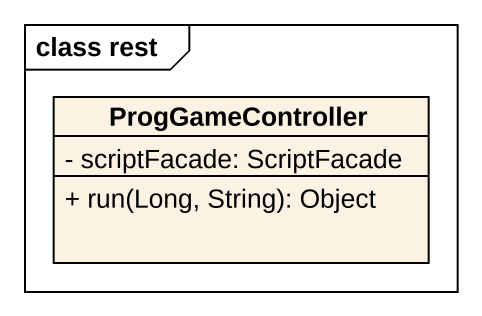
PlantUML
@startuml
mainframe class rest
hide circle
hide empty members
skinparam classAttributeIconSize 0
class ProgGameController {
  - scriptFacade: ScriptFacade
  + run(Long, String): Object
}
@enduml
